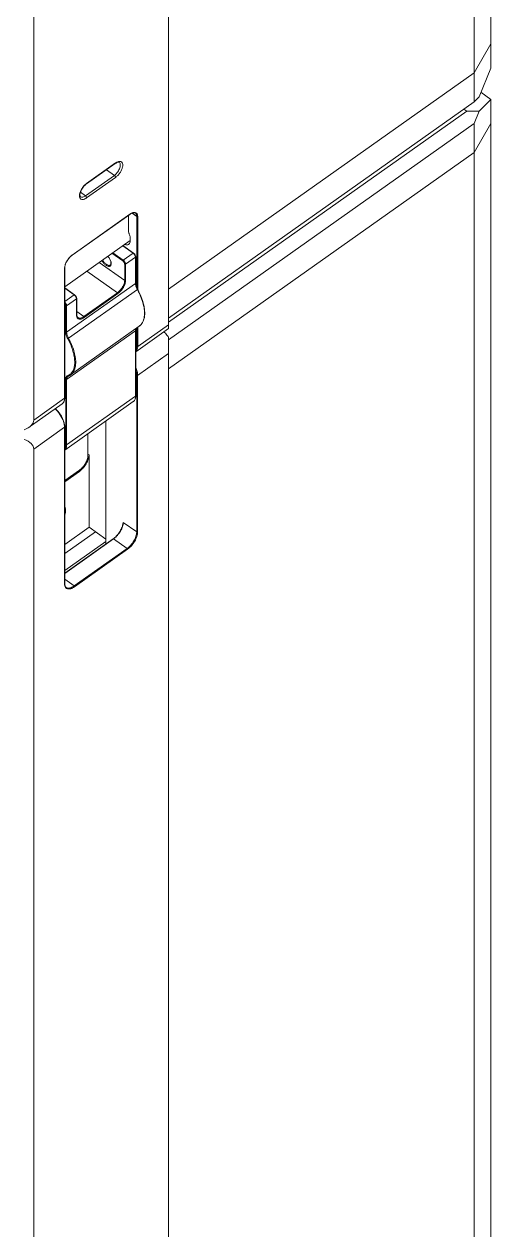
# Model space of a CAD drawing. Header units: millimetres. Extents: x 0 to 9253, y 0 to 2730.
# Drawn here: x 5575.4 to 5712.6, y 1367.4 to 1721.4 of the extents above; entities that cross this region are included whole.
import ezdxf

# ---------------------------------------------------------------- set-up
doc = ezdxf.new("R2010")
doc.units = ezdxf.units.MM
doc.layers.get('0').update_dxf_attribs({"lineweight": 13})

msp = doc.modelspace()

# ---------------------------------------------------------------- linework, layer by layer
at = {"color": 7, "linetype": 'Continuous'}
for p, q in [((5712.63, 2057.79), (5712.63, 1708.47)), ((5707.68, 2049.29), (5707.68, 1698.56)), ((5617.88, 1995.04), (5617.88, 1632)), ((5578.28, 1962.21), (5578.28, 1605.12)), ((5712.63, 1715.55), (5707.68, 1707.05)), ((5707.68, 1707.05), (5617.88, 1643.55)), ((5712.63, 1708.47), (5709.16, 1700.05)), ((5709.16, 1700.05), (5707.68, 1698.56)), ((5712.63, 1699.28), (5709.16, 1695.81)), ((5709.7, 1701.35), (5712.63, 1699.28)), ((5712.63, 1692.21), (5712.63, 1699.28)), ((5617.88, 1635.06), (5707.68, 1698.56)), ((5617.88, 1633.82), (5705.56, 1695.82)), ((5704.68, 1696.44), (5705.56, 1695.82)), ((5705.56, 1695.82), (5709.16, 1695.81)), ((5709.16, 1695.81), (5707.68, 1692.2)), ((5617.88, 1628.7), (5707.68, 1692.2)), ((5707.68, 1683.71), (5712.63, 1692.21)), ((5712.63, 1692.21), (5707.68, 1683.71)), ((5707.68, 1683.71), (5707.68, 1692.2)), ((5712.63, 1342.9), (5712.63, 1692.21)), ((5712.63, 1692.21), (5712.63, 1342.9)), ((5617.88, 1620.21), (5707.68, 1683.71)), ((5617.88, 1620.21), (5707.68, 1683.71)), ((5707.68, 1683.71), (5707.68, 1332.98)), ((5707.68, 1683.71), (5707.68, 1332.98)), ((5593.77, 1674.44), (5602.25, 1680.44)), ((5593.83, 1674.6), (5602.32, 1680.6)), ((5601.97, 1676.96), (5599.65, 1678.6)), ((5593.48, 1670.96), (5601.97, 1676.96)), ((5602.32, 1676.36), (5593.83, 1670.36)), ((5592, 1672.01), (5593.48, 1670.96)), ((5589.57, 1653.51), (5606.54, 1665.51)), ((5589.59, 1653.57), (5606.56, 1665.57)), ((5606.14, 1660.87), (5606.14, 1664.49)), ((5608.54, 1664.91), (5607.19, 1665.86)), ((5608.54, 1644.05), (5608.54, 1664.91)), ((5608.83, 1664.91), (5608.83, 1643.47)), ((5587.39, 1644.25), (5606.59, 1657.83)), ((5606.63, 1658.48), (5606.63, 1657.77)), ((5604.44, 1651.85), (5601.28, 1654.08)), ((5601.53, 1654.25), (5604.58, 1652.09)), ((5607.48, 1654.14), (5604.42, 1656.3)), ((5604.5, 1656.35), (5607.6, 1654.16)), ((5604.58, 1652.09), (5607.48, 1654.14)), ((5608.18, 1653.05), (5608.15, 1653.17)), ((5608.19, 1652.93), (5608.18, 1653.05)), ((5608.25, 1653.03), (5608.25, 1645.34)), ((5587.33, 1611.52), (5587.33, 1649.71)), ((5587.39, 1649.81), (5587.39, 1611.62)), ((5597.53, 1651.42), (5605.01, 1646.14)), ((5605.01, 1646.14), (5605.01, 1650.88)), ((5608.19, 1652.93), (5605.29, 1650.88)), ((5605.29, 1650.88), (5605.29, 1646.14)), ((5608.19, 1645.24), (5608.19, 1652.93)), ((5602.88, 1642.52), (5593.91, 1648.86)), ((5590.27, 1641.91), (5587.39, 1643.95)), ((5590.16, 1641.89), (5587.39, 1643.85)), ((5587.96, 1630.94), (5608.19, 1645.24)), ((5588.5, 1629.14), (5608.73, 1643.44)), ((5592.98, 1635.52), (5602.88, 1642.52)), ((5587.39, 1639.93), (5590.16, 1641.89)), ((5590.86, 1640.68), (5587.96, 1638.63)), ((5590.85, 1640.8), (5590.83, 1640.92)), ((5590.86, 1640.68), (5590.85, 1640.8)), ((5590.86, 1635.94), (5590.86, 1640.68)), ((5590.92, 1636.04), (5590.92, 1640.78)), ((5603.03, 1642.28), (5593.13, 1635.28)), ((5587.68, 1630.94), (5587.68, 1638.63)), ((5587.96, 1638.63), (5587.96, 1630.94)), ((5590.92, 1636.98), (5592.98, 1635.52)), ((5609.31, 1632.7), (5589.09, 1618.4)), ((5617.88, 1632), (5608.25, 1625.19)), ((5608.54, 1626.72), (5608.54, 1632.15)), ((5608.83, 1626.72), (5617.88, 1633.12)), ((5608.83, 1632.35), (5608.83, 1626.72)), ((5608.19, 1631.34), (5587.96, 1617.04)), ((5608.19, 1612.13), (5608.19, 1631.34)), ((5608.25, 1631.44), (5608.25, 1612.23)), ((5617.88, 1629.46), (5617.88, 1266.42)), ((5617.88, 1629.46), (5617.88, 1266.42)), ((5617.88, 1624.63), (5608.82, 1618.23)), ((5608.54, 1572.27), (5608.54, 1618.23)), ((5608.82, 1572.27), (5608.82, 1618.23)), ((5587.68, 1597.83), (5587.68, 1617.04)), ((5587.96, 1617.04), (5587.96, 1597.83)), ((5578.28, 1605.12), (5587.33, 1611.52)), ((5607.54, 1610.54), (5587.39, 1596.29)), ((5587.96, 1597.83), (5608.19, 1612.13)), ((5586.68, 1609.94), (5577.63, 1603.54)), ((5599.49, 1604.85), (5599.49, 1568.75)), ((5587.33, 1603.03), (5578.28, 1596.63)), ((5587.33, 1557.07), (5587.33, 1603.03)), ((5587.39, 1557.17), (5587.39, 1603.13)), ((5594.19, 1601.1), (5594.19, 1594.65)), ((5578.28, 1596.63), (5578.28, 1239.54)), ((5578.28, 1596.63), (5578.28, 1239.55)), ((5594.19, 1595.15), (5594.54, 1594.9)), ((5594.54, 1573.69), (5594.54, 1594.9)), ((5591.71, 1590.43), (5587.39, 1587.37)), ((5587.39, 1587.01), (5591.71, 1590.07)), ((5591.71, 1590.07), (5591.46, 1590.25)), ((5594.54, 1573.69), (5587.39, 1568.63)), ((5596.46, 1572.33), (5587.39, 1565.92)), ((5594.54, 1573.69), (5599.49, 1570.19)), ((5604.58, 1575.07), (5608.54, 1572.27)), ((5601.64, 1570.27), (5587.39, 1560.19)), ((5601.75, 1570.24), (5587.39, 1560.08)), ((5599.49, 1569.48), (5587.39, 1560.92)), ((5601.75, 1570.24), (5605.71, 1567.44)), ((5590.16, 1556.44), (5605.71, 1567.44)), ((5590.3, 1556.2), (5605.85, 1567.2)), ((5587.39, 1558.4), (5590.16, 1556.44))]:
    msp.add_line(p, q, dxfattribs=at)
for centre, radius, start, end in [((5606.68, 1653.01), 1.39, 51.5287, 54.6815), ((5606.59, 1652.9), 1.53, 49.1041, 51.528), ((5589.67, 1649.71), 2.34, 177.5332, 179.9788), ((5601.08, 1652.85), 2.75, 234.7268, 237.1111), ((5601.08, 1652.89), 2.5, 234.7268, 237.1111), ((5613.66, 1646.14), 5.62, 208.3335, 208.7004), ((5589.36, 1640.76), 1.39, 51.5287, 54.6815), ((5589.27, 1640.65), 1.53, 49.1041, 51.528), ((5591.8, 1635.63), 0.879, 216.2518, 219.8854), ((5607.61, 1635.11), 2.95, 305.2697, 312.1332), ((5607.56, 1635.16), 3.02, 312.1387, 316.4362), ((5607.5, 1635.21), 3.1, 316.4328, 319.191), ((5610.21, 1631.34), 2.02, 177.0616, 180.0123), ((5610.68, 1624.76), 8.58, 45.1241, 47.0873), ((5606.81, 1611.57), 1.26, 305.2726, 312.2107), ((5578.64, 1602.07), 8.7, 44.0928, 47.1254)]:
    msp.add_arc(centre, radius, start, end, dxfattribs=at)
for centre, start_param, end_param in [((5571.21, 1605.12), 5.35589, 6.283185), ((5571.21, 1596.63), 0, 0.927295)]:
    msp.add_ellipse(centre, major_axis=(7.07, 0), ratio=0.5, start_param=start_param, end_param=end_param, dxfattribs=at)
for points, knots in [([(5603.41, 1680.77), (5603.31, 1680.84), (5603.02, 1680.83), (5602.64, 1680.69), (5602.39, 1680.54), (5602.25, 1680.44)], [0, 0, 0, 0, 0.306916, 0.609388, 1, 1, 1, 1]), ([(5602.25, 1680.44), (5602.27, 1680.45), (5602.31, 1680.49), (5602.32, 1680.56), (5602.32, 1680.6)], [0, 0, 0, 0, 0.221722, 1, 1, 1, 1]), ([(5602.32, 1676.36), (5602.57, 1676.53), (5603.04, 1676.95), (5603.63, 1677.69), (5604.09, 1678.51), (5604.39, 1679.32), (5604.47, 1679.97), (5604.4, 1680.41), (5604.3, 1680.67), (5604.14, 1680.88), (5603.84, 1681.07), (5603.57, 1681.09), (5603.39, 1681.07)], [0, 0, 0, 0, 0.148763, 0.308556, 0.466822, 0.611449, 0.733156, 0.784455, 0.829994, 0.871551, 0.911886, 1, 1, 1, 1]), ([(5602.7, 1680.83), (5602.67, 1680.82), (5602.54, 1680.75), (5602.41, 1680.67), (5602.32, 1680.6)], [0, 0, 0, 0, 0.24144, 1, 1, 1, 1]), ([(5603.39, 1681.07), (5603.33, 1681.06), (5603.09, 1681.02), (5602.86, 1680.92), (5602.7, 1680.83)], [0, 0, 0, 0, 0.227054, 1, 1, 1, 1]), ([(5602.74, 1677.69), (5603.03, 1678.04), (5603.4, 1678.61), (5603.68, 1679.41), (5603.73, 1679.8), (5603.73, 1679.98)], [0, 0, 0, 0, 0.540837, 0.787063, 1, 1, 1, 1]), ([(5603.73, 1679.98), (5603.73, 1680.14), (5603.7, 1680.44), (5603.52, 1680.69), (5603.41, 1680.77)], [0, 0, 0, 0, 0.549302, 1, 1, 1, 1]), ([(5593.77, 1674.44), (5593.59, 1674.32), (5593.24, 1674.01), (5592.77, 1673.48), (5592.37, 1672.88), (5592.07, 1672.26), (5591.89, 1671.68), (5591.85, 1671.24), (5591.88, 1670.97), (5591.93, 1670.81), (5591.99, 1670.72), (5592.04, 1670.69)], [0, 0, 0, 0, 0.14926, 0.312368, 0.478348, 0.636636, 0.776597, 0.887642, 0.929496, 0.960794, 1, 1, 1, 1]), ([(5593.46, 1674.3), (5593.4, 1674.25), (5593.15, 1674.02), (5592.93, 1673.76), (5592.77, 1673.56)], [0, 0, 0, 0, 0.243118, 1, 1, 1, 1]), ([(5593.83, 1674.6), (5593.8, 1674.58), (5593.67, 1674.48), (5593.55, 1674.38), (5593.46, 1674.3)], [0, 0, 0, 0, 0.242558, 1, 1, 1, 1]), ([(5593.83, 1674.6), (5593.83, 1674.58), (5593.83, 1674.53), (5593.8, 1674.47), (5593.77, 1674.44)], [0, 0, 0, 0, 0.292535, 1, 1, 1, 1]), ([(5601.97, 1676.96), (5602.03, 1677.01), (5602.32, 1677.23), (5602.57, 1677.48), (5602.74, 1677.69)], [0, 0, 0, 0, 0.236629, 1, 1, 1, 1]), ([(5602.32, 1676.36), (5602.32, 1676.47), (5602.23, 1676.7), (5602.07, 1676.89), (5601.97, 1676.96)], [0, 0, 0, 0, 0.474671, 1, 1, 1, 1]), ([(5591.84, 1671.8), (5591.76, 1671.51), (5591.68, 1671.08), (5591.75, 1670.54), (5591.89, 1670.23), (5592.11, 1670), (5592.4, 1669.88), (5592.75, 1669.87), (5592.98, 1669.93), (5593.1, 1669.97)], [0, 0, 0, 0, 0.313013, 0.441168, 0.552412, 0.653754, 0.75589, 0.86914, 1, 1, 1, 1]), ([(5592.77, 1673.56), (5592.56, 1673.29), (5592.2, 1672.73), (5591.93, 1672.11), (5591.84, 1671.8)], [0, 0, 0, 0, 0.516685, 1, 1, 1, 1]), ([(5592.04, 1670.69), (5592.12, 1670.63), (5592.33, 1670.55), (5592.69, 1670.57), (5593.09, 1670.71), (5593.35, 1670.87), (5593.48, 1670.96)], [0, 0, 0, 0, 0.195685, 0.419998, 0.68823, 1, 1, 1, 1]), ([(5593.48, 1670.96), (5593.58, 1670.89), (5593.74, 1670.7), (5593.83, 1670.47), (5593.83, 1670.36)], [0, 0, 0, 0, 0.525329, 1, 1, 1, 1]), ([(5593.1, 1669.97), (5593.16, 1669.99), (5593.42, 1670.09), (5593.66, 1670.24), (5593.83, 1670.36)], [0, 0, 0, 0, 0.230593, 1, 1, 1, 1]), ([(5606.14, 1664.49), (5606.14, 1664.54), (5606.13, 1664.77), (5606.09, 1664.99), (5606.05, 1665.16)], [0, 0, 0, 0, 0.233893, 1, 1, 1, 1]), ([(5606.86, 1665.71), (5606.84, 1665.7), (5606.72, 1665.63), (5606.62, 1665.56), (5606.54, 1665.51)], [0, 0, 0, 0, 0.241421, 1, 1, 1, 1]), ([(5606.54, 1665.51), (5606.54, 1665.51), (5606.56, 1665.53), (5606.56, 1665.55), (5606.56, 1665.57)], [0, 0, 0, 0, 0.221722, 1, 1, 1, 1]), ([(5606.92, 1665.8), (5606.89, 1665.78), (5606.77, 1665.71), (5606.65, 1665.63), (5606.56, 1665.57)], [0, 0, 0, 0, 0.242417, 1, 1, 1, 1]), ([(5608.15, 1665.86), (5608.08, 1665.9), (5607.91, 1665.98), (5607.6, 1665.99), (5607.24, 1665.9), (5606.99, 1665.78), (5606.86, 1665.71)], [0, 0, 0, 0, 0.18402, 0.403585, 0.675132, 1, 1, 1, 1]), ([(5607.59, 1666.05), (5607.54, 1666.04), (5607.3, 1665.98), (5607.08, 1665.88), (5606.92, 1665.8)], [0, 0, 0, 0, 0.229867, 1, 1, 1, 1]), ([(5608.83, 1664.91), (5608.83, 1665.09), (5608.79, 1665.44), (5608.53, 1665.88), (5608.08, 1666.1), (5607.76, 1666.08), (5607.59, 1666.05)], [0, 0, 0, 0, 0.283787, 0.51903, 0.742668, 1, 1, 1, 1]), ([(5608.54, 1664.91), (5608.54, 1665.1), (5608.5, 1665.46), (5608.28, 1665.76), (5608.15, 1665.86)], [0, 0, 0, 0, 0.549675, 1, 1, 1, 1]), ([(5606.37, 1659.73), (5606.34, 1659.83), (5606.21, 1660.2), (5606.14, 1660.59), (5606.14, 1660.87)], [0, 0, 0, 0, 0.274049, 1, 1, 1, 1]), ([(5605.01, 1656.7), (5605.22, 1656.62), (5605.55, 1656.53), (5605.96, 1656.59), (5606.13, 1656.68), (5606.2, 1656.73)], [0, 0, 0, 0, 0.550537, 0.783193, 1, 1, 1, 1]), ([(5606.2, 1656.73), (5606.35, 1656.83), (5606.59, 1657.16), (5606.63, 1657.56), (5606.63, 1657.77)], [0, 0, 0, 0, 0.450426, 1, 1, 1, 1]), ([(5606.63, 1658.48), (5606.63, 1658.58), (5606.61, 1659), (5606.49, 1659.42), (5606.37, 1659.73)], [0, 0, 0, 0, 0.225319, 1, 1, 1, 1]), ([(5589.57, 1653.51), (5589.26, 1653.29), (5588.69, 1652.76), (5588, 1651.82), (5587.54, 1650.82), (5587.39, 1650.12), (5587.39, 1649.81)], [0, 0, 0, 0, 0.254192, 0.527093, 0.785792, 1, 1, 1, 1]), ([(5589.23, 1653.29), (5589.17, 1653.24), (5588.94, 1653.02), (5588.72, 1652.78), (5588.56, 1652.59)], [0, 0, 0, 0, 0.243052, 1, 1, 1, 1]), ([(5589.59, 1653.57), (5589.56, 1653.55), (5589.44, 1653.46), (5589.32, 1653.36), (5589.23, 1653.29)], [0, 0, 0, 0, 0.24329, 1, 1, 1, 1]), ([(5589.59, 1653.57), (5589.59, 1653.56), (5589.59, 1653.54), (5589.58, 1653.52), (5589.57, 1653.51)], [0, 0, 0, 0, 0.292535, 1, 1, 1, 1]), ([(5600.03, 1653.19), (5600.14, 1653.08), (5600.34, 1652.84), (5600.59, 1652.44), (5600.79, 1652.04), (5600.93, 1651.65), (5600.99, 1651.3), (5600.99, 1651.03), (5600.95, 1650.86), (5600.91, 1650.76), (5600.85, 1650.68), (5600.81, 1650.64), (5600.79, 1650.63)], [0, 0, 0, 0, 0.162745, 0.326409, 0.484147, 0.629431, 0.756397, 0.860267, 0.902882, 0.939574, 0.971346, 1, 1, 1, 1]), ([(5600.95, 1650.59), (5601.03, 1650.75), (5601.06, 1651.05), (5601.01, 1651.45), (5600.91, 1651.81), (5600.76, 1652.17), (5600.5, 1652.66), (5600.25, 1653), (5600.06, 1653.21)], [0, 0, 0, 0, 0.184564, 0.298422, 0.425253, 0.5625, 0.706753, 1, 1, 1, 1]), ([(5607.48, 1654.14), (5607.49, 1654.15), (5607.51, 1654.16), (5607.54, 1654.17), (5607.57, 1654.17), (5607.59, 1654.16), (5607.6, 1654.16)], [0, 0, 0, 0, 0.31177, 0.580002, 0.804315, 1, 1, 1, 1]), ([(5608.15, 1653.17), (5608.13, 1653.25), (5608.07, 1653.42), (5607.94, 1653.65), (5607.78, 1653.86), (5607.66, 1653.99), (5607.59, 1654.05)], [0, 0, 0, 0, 0.235921, 0.490549, 0.749978, 1, 1, 1, 1]), ([(5608.25, 1653.03), (5608.25, 1653.13), (5608.2, 1653.35), (5608.06, 1653.65), (5607.86, 1653.94), (5607.69, 1654.09), (5607.6, 1654.16)], [0, 0, 0, 0, 0.227808, 0.482521, 0.747686, 1, 1, 1, 1]), ([(5608.25, 1653.03), (5608.25, 1653.01), (5608.23, 1652.97), (5608.2, 1652.94), (5608.19, 1652.93)], [0, 0, 0, 0, 0.471076, 1, 1, 1, 1]), ([(5587.58, 1650.91), (5587.54, 1650.82), (5587.42, 1650.46), (5587.34, 1650.08), (5587.33, 1649.81)], [0, 0, 0, 0, 0.271007, 1, 1, 1, 1]), ([(5587.39, 1649.81), (5587.39, 1649.78), (5587.37, 1649.74), (5587.34, 1649.71), (5587.33, 1649.71)], [0, 0, 0, 0, 0.724037, 1, 1, 1, 1]), ([(5588.56, 1652.59), (5588.46, 1652.47), (5588.06, 1651.95), (5587.75, 1651.37), (5587.58, 1650.91)], [0, 0, 0, 0, 0.255588, 1, 1, 1, 1]), ([(5598.31, 1651.98), (5598.46, 1651.7), (5598.73, 1651.31), (5599.15, 1650.88), (5599.37, 1650.69), (5599.49, 1650.61)], [0, 0, 0, 0, 0.514576, 0.765262, 1, 1, 1, 1]), ([(5598.54, 1652.14), (5598.67, 1651.88), (5598.92, 1651.51), (5599.31, 1651.1), (5599.52, 1650.92), (5599.63, 1650.85)], [0, 0, 0, 0, 0.513966, 0.765058, 1, 1, 1, 1]), ([(5599.59, 1650.54), (5599.72, 1650.45), (5599.93, 1650.34), (5600.22, 1650.26), (5600.41, 1650.25), (5600.59, 1650.27), (5600.74, 1650.34), (5600.86, 1650.45), (5600.92, 1650.54), (5600.95, 1650.59)], [0, 0, 0, 0, 0.315956, 0.452334, 0.574748, 0.685729, 0.789611, 0.8923, 1, 1, 1, 1]), ([(5599.72, 1650.79), (5599.82, 1650.72), (5600.01, 1650.62), (5600.3, 1650.53), (5600.53, 1650.52), (5600.69, 1650.57), (5600.76, 1650.61), (5600.79, 1650.63)], [0, 0, 0, 0, 0.308741, 0.574428, 0.799581, 0.901573, 1, 1, 1, 1]), ([(5604.44, 1651.85), (5604.44, 1651.87), (5604.45, 1651.91), (5604.49, 1652), (5604.54, 1652.06), (5604.58, 1652.09)], [0, 0, 0, 0, 0.218266, 0.476673, 1, 1, 1, 1]), ([(5604.44, 1651.85), (5604.52, 1651.79), (5604.67, 1651.65), (5604.85, 1651.41), (5604.97, 1651.15), (5605.01, 1650.96), (5605.01, 1650.88)], [0, 0, 0, 0, 0.253701, 0.524646, 0.782308, 1, 1, 1, 1]), ([(5604.58, 1652.09), (5604.68, 1652.02), (5604.87, 1651.84), (5605.09, 1651.54), (5605.22, 1651.26), (5605.28, 1651.03), (5605.29, 1650.93), (5605.29, 1650.88)], [0, 0, 0, 0, 0.253534, 0.524315, 0.78182, 0.897195, 1, 1, 1, 1]), ([(5602.88, 1642.52), (5603.03, 1642.62), (5603.31, 1642.85), (5603.71, 1643.25), (5604.07, 1643.7), (5604.39, 1644.19), (5604.65, 1644.69), (5604.85, 1645.2), (5604.97, 1645.68), (5605.01, 1645.99), (5605.01, 1646.14)], [0, 0, 0, 0, 0.122837, 0.253629, 0.388777, 0.524463, 0.656785, 0.782079, 0.897247, 1, 1, 1, 1]), ([(5603.03, 1642.28), (5603.18, 1642.39), (5603.48, 1642.63), (5603.9, 1643.06), (5604.29, 1643.54), (5604.63, 1644.06), (5604.91, 1644.6), (5605.12, 1645.13), (5605.25, 1645.65), (5605.29, 1645.98), (5605.29, 1646.14)], [0, 0, 0, 0, 0.122834, 0.253625, 0.388772, 0.524457, 0.656778, 0.782073, 0.897244, 1, 1, 1, 1]), ([(5603.03, 1642.28), (5603.03, 1642.3), (5603.02, 1642.34), (5602.98, 1642.43), (5602.93, 1642.49), (5602.88, 1642.52)], [0, 0, 0, 0, 0.218267, 0.476674, 1, 1, 1, 1]), ([(5608.19, 1645.24), (5608.2, 1645.25), (5608.23, 1645.28), (5608.25, 1645.32), (5608.25, 1645.34)], [0, 0, 0, 0, 0.528924, 1, 1, 1, 1]), ([(5608.71, 1643.48), (5608.55, 1643.77), (5608.36, 1644.22), (5608.21, 1644.82), (5608.19, 1645.1), (5608.19, 1645.24)], [0, 0, 0, 0, 0.540191, 0.782291, 1, 1, 1, 1]), ([(5608.25, 1645.34), (5608.25, 1645.2), (5608.27, 1644.91), (5608.38, 1644.46), (5608.56, 1643.99), (5608.71, 1643.68), (5608.8, 1643.52)], [0, 0, 0, 0, 0.212898, 0.454268, 0.718792, 1, 1, 1, 1]), ([(5608.73, 1643.44), (5608.75, 1643.46), (5608.77, 1643.48), (5608.8, 1643.5), (5608.8, 1643.52), (5608.8, 1643.52)], [0, 0, 0, 0, 0.685346, 0.887959, 1, 1, 1, 1]), ([(5609.37, 1642.17), (5609.32, 1642.28), (5609.12, 1642.71), (5608.9, 1643.13), (5608.73, 1643.44)], [0, 0, 0, 0, 0.24746, 1, 1, 1, 1]), ([(5609.46, 1642.21), (5609.41, 1642.32), (5609.2, 1642.76), (5608.97, 1643.2), (5608.8, 1643.52)], [0, 0, 0, 0, 0.247435, 1, 1, 1, 1]), ([(5587.39, 1639.73), (5587.47, 1639.66), (5587.63, 1639.49), (5587.81, 1639.21), (5587.93, 1638.92), (5587.96, 1638.72), (5587.96, 1638.63)], [0, 0, 0, 0, 0.264098, 0.533841, 0.785661, 1, 1, 1, 1]), ([(5587.39, 1639.33), (5587.48, 1639.22), (5587.58, 1639.05), (5587.66, 1638.8), (5587.68, 1638.69), (5587.68, 1638.63)], [0, 0, 0, 0, 0.541502, 0.786901, 1, 1, 1, 1]), ([(5590.16, 1641.89), (5590.17, 1641.9), (5590.19, 1641.91), (5590.22, 1641.92), (5590.25, 1641.92), (5590.27, 1641.91), (5590.27, 1641.91)], [0, 0, 0, 0, 0.31177, 0.580002, 0.804315, 1, 1, 1, 1]), ([(5590.27, 1641.91), (5590.36, 1641.84), (5590.54, 1641.69), (5590.74, 1641.4), (5590.88, 1641.1), (5590.92, 1640.88), (5590.92, 1640.78)], [0, 0, 0, 0, 0.252325, 0.517493, 0.772203, 1, 1, 1, 1]), ([(5590.83, 1640.92), (5590.81, 1641), (5590.75, 1641.17), (5590.62, 1641.4), (5590.46, 1641.61), (5590.33, 1641.74), (5590.27, 1641.8)], [0, 0, 0, 0, 0.235921, 0.490549, 0.749978, 1, 1, 1, 1]), ([(5590.92, 1640.78), (5590.92, 1640.76), (5590.91, 1640.72), (5590.88, 1640.69), (5590.86, 1640.68)], [0, 0, 0, 0, 0.471076, 1, 1, 1, 1]), ([(5609.31, 1632.7), (5609.44, 1632.79), (5609.68, 1632.99), (5610.12, 1633.47), (5610.54, 1634.22), (5610.83, 1635.27), (5610.93, 1636.48), (5610.84, 1637.8), (5610.56, 1639.23), (5610.1, 1640.72), (5609.69, 1641.71), (5609.46, 1642.21)], [0, 0, 0, 0, 0.045794, 0.092199, 0.189113, 0.295027, 0.412452, 0.542383, 0.684552, 0.837718, 1, 1, 1, 1]), ([(5610.84, 1636.41), (5610.84, 1636.85), (5610.77, 1637.78), (5610.48, 1639.19), (5610.01, 1640.68), (5609.6, 1641.67), (5609.37, 1642.17)], [0, 0, 0, 0, 0.220583, 0.462541, 0.723492, 1, 1, 1, 1]), ([(5590.86, 1635.94), (5590.88, 1635.95), (5590.91, 1635.98), (5590.92, 1636.02), (5590.92, 1636.04)], [0, 0, 0, 0, 0.528924, 1, 1, 1, 1]), ([(5590.86, 1635.94), (5590.86, 1635.86), (5590.87, 1635.7), (5590.92, 1635.42), (5591.01, 1635.22), (5591.09, 1635.11)], [0, 0, 0, 0, 0.281669, 0.541105, 1, 1, 1, 1]), ([(5590.92, 1636.04), (5590.92, 1635.94), (5590.93, 1635.76), (5591, 1635.51), (5591.1, 1635.32), (5591.2, 1635.23), (5591.25, 1635.19)], [0, 0, 0, 0, 0.310206, 0.574654, 0.799987, 1, 1, 1, 1]), ([(5591.25, 1635.19), (5591.3, 1635.16), (5591.41, 1635.1), (5591.6, 1635.05), (5591.8, 1635.04), (5592.1, 1635.07), (5592.52, 1635.22), (5592.83, 1635.41), (5592.98, 1635.52)], [0, 0, 0, 0, 0.096353, 0.196653, 0.304221, 0.421374, 0.688435, 1, 1, 1, 1]), ([(5592.98, 1635.52), (5593.03, 1635.49), (5593.08, 1635.43), (5593.12, 1635.34), (5593.13, 1635.3), (5593.13, 1635.28)], [0, 0, 0, 0, 0.523326, 0.781733, 1, 1, 1, 1]), ([(5609.85, 1633.19), (5610.02, 1633.38), (5610.31, 1633.82), (5610.62, 1634.58), (5610.8, 1635.47), (5610.84, 1636.09), (5610.84, 1636.41)], [0, 0, 0, 0, 0.220192, 0.457152, 0.716155, 1, 1, 1, 1]), ([(5591.12, 1635.07), (5591.17, 1635.01), (5591.28, 1634.91), (5591.48, 1634.81), (5591.71, 1634.76), (5591.97, 1634.77), (5592.24, 1634.82), (5592.64, 1634.97), (5592.94, 1635.14), (5593.13, 1635.28)], [0, 0, 0, 0, 0.099154, 0.198469, 0.303127, 0.417252, 0.543398, 0.682767, 1, 1, 1, 1]), ([(5608.19, 1631.45), (5608.19, 1631.5), (5608.21, 1631.69), (5608.26, 1631.87), (5608.33, 1632)], [0, 0, 0, 0, 0.272898, 1, 1, 1, 1]), ([(5608.25, 1631.44), (5608.25, 1631.55), (5608.26, 1631.75), (5608.32, 1631.94), (5608.36, 1632.02)], [0, 0, 0, 0, 0.545049, 1, 1, 1, 1]), ([(5587.68, 1630.94), (5587.68, 1630.79), (5587.71, 1630.48), (5587.82, 1630.01), (5588.01, 1629.52), (5588.17, 1629.19), (5588.26, 1629.02)], [0, 0, 0, 0, 0.217279, 0.459237, 0.721976, 1, 1, 1, 1]), ([(5587.96, 1630.94), (5587.96, 1630.8), (5587.99, 1630.51), (5588.1, 1630.07), (5588.27, 1629.6), (5588.42, 1629.3), (5588.5, 1629.14)], [0, 0, 0, 0, 0.217279, 0.459237, 0.721976, 1, 1, 1, 1]), ([(5588.5, 1629.14), (5588.46, 1629.11), (5588.4, 1629.08), (5588.31, 1629.04), (5588.27, 1629.03), (5588.26, 1629.02)], [0, 0, 0, 0, 0.550067, 0.80653, 1, 1, 1, 1]), ([(5588.26, 1629.02), (5588.55, 1628.49), (5589.08, 1627.42), (5589.7, 1625.8), (5590.13, 1624.24), (5590.34, 1622.77), (5590.34, 1621.62), (5590.22, 1620.79), (5590.04, 1620.07), (5589.74, 1619.42), (5589.33, 1618.88), (5589.09, 1618.66), (5588.97, 1618.56)], [0, 0, 0, 0, 0.16321, 0.318657, 0.463634, 0.59606, 0.714771, 0.76903, 0.820058, 0.913586, 0.957353, 1, 1, 1, 1]), ([(5588.5, 1629.14), (5588.83, 1628.54), (5589.42, 1627.34), (5590.09, 1625.52), (5590.51, 1623.79), (5590.62, 1622.65), (5590.62, 1622.11)], [0, 0, 0, 0, 0.278031, 0.540762, 0.782715, 1, 1, 1, 1]), ([(5608.25, 1631.44), (5608.25, 1631.42), (5608.23, 1631.38), (5608.2, 1631.35), (5608.19, 1631.34)], [0, 0, 0, 0, 0.471076, 1, 1, 1, 1]), ([(5617.88, 1629.46), (5617.79, 1629.59), (5617.44, 1630.07), (5617.05, 1630.52), (5616.73, 1630.84)], [0, 0, 0, 0, 0.253107, 1, 1, 1, 1]), ([(5608.83, 1626.72), (5608.83, 1626.42), (5608.76, 1625.85), (5608.45, 1625.36), (5608.25, 1625.2)], [0, 0, 0, 0, 0.548148, 1, 1, 1, 1]), ([(5608.5, 1626.21), (5608.49, 1626.15), (5608.44, 1625.93), (5608.35, 1625.7), (5608.26, 1625.56)], [0, 0, 0, 0, 0.267773, 1, 1, 1, 1]), ([(5608.54, 1626.72), (5608.54, 1626.68), (5608.54, 1626.51), (5608.52, 1626.34), (5608.5, 1626.21)], [0, 0, 0, 0, 0.260727, 1, 1, 1, 1]), ([(5590.62, 1622.11), (5590.62, 1621.71), (5590.56, 1620.95), (5590.28, 1619.89), (5589.87, 1619.15), (5589.45, 1618.68), (5589.21, 1618.48), (5589.09, 1618.4)], [0, 0, 0, 0, 0.289672, 0.547951, 0.780891, 0.89138, 1, 1, 1, 1]), ([(5588.26, 1618.14), (5588.17, 1618.11), (5588, 1618), (5587.81, 1617.74), (5587.7, 1617.41), (5587.68, 1617.17), (5587.68, 1617.04)], [0, 0, 0, 0, 0.221497, 0.451077, 0.707048, 1, 1, 1, 1]), ([(5588.35, 1617.99), (5588.29, 1617.95), (5588.17, 1617.83), (5588.05, 1617.61), (5587.98, 1617.34), (5587.96, 1617.14), (5587.96, 1617.04)], [0, 0, 0, 0, 0.218662, 0.451708, 0.710185, 1, 1, 1, 1]), ([(5588.97, 1618.56), (5588.92, 1618.52), (5588.69, 1618.35), (5588.45, 1618.22), (5588.26, 1618.14)], [0, 0, 0, 0, 0.249221, 1, 1, 1, 1]), ([(5588.47, 1618.06), (5588.46, 1618.05), (5588.42, 1618.04), (5588.33, 1618.06), (5588.28, 1618.11), (5588.26, 1618.14)], [0, 0, 0, 0, 0.236335, 0.480868, 1, 1, 1, 1]), ([(5588.35, 1617.99), (5588.36, 1618), (5588.4, 1618.02), (5588.44, 1618.04), (5588.47, 1618.06)], [0, 0, 0, 0, 0.247277, 1, 1, 1, 1]), ([(5588.47, 1618.06), (5588.53, 1618.08), (5588.74, 1618.18), (5588.95, 1618.29), (5589.09, 1618.4)], [0, 0, 0, 0, 0.251926, 1, 1, 1, 1]), ([(5608.25, 1620.56), (5608.43, 1620.17), (5608.7, 1619.41), (5608.82, 1618.61), (5608.82, 1618.23)], [0, 0, 0, 0, 0.536744, 1, 1, 1, 1]), ([(5608.26, 1619.8), (5608.3, 1619.66), (5608.45, 1619.15), (5608.54, 1618.62), (5608.54, 1618.23)], [0, 0, 0, 0, 0.272038, 1, 1, 1, 1]), ([(5586.68, 1609.94), (5586.8, 1610.02), (5587.01, 1610.23), (5587.32, 1610.79), (5587.39, 1611.29), (5587.39, 1611.62)], [0, 0, 0, 0, 0.227717, 0.465005, 1, 1, 1, 1]), ([(5586.94, 1610.19), (5586.96, 1610.21), (5587.05, 1610.33), (5587.11, 1610.45), (5587.16, 1610.55)], [0, 0, 0, 0, 0.242289, 1, 1, 1, 1]), ([(5587.16, 1610.55), (5587.19, 1610.62), (5587.29, 1610.94), (5587.33, 1611.27), (5587.33, 1611.52)], [0, 0, 0, 0, 0.229621, 1, 1, 1, 1]), ([(5587.33, 1611.52), (5587.34, 1611.53), (5587.37, 1611.55), (5587.39, 1611.59), (5587.39, 1611.62)], [0, 0, 0, 0, 0.275963, 1, 1, 1, 1]), ([(5607.54, 1610.54), (5607.66, 1610.63), (5607.87, 1610.83), (5608.09, 1611.24), (5608.22, 1611.71), (5608.25, 1612.05), (5608.25, 1612.23)], [0, 0, 0, 0, 0.227141, 0.463828, 0.719666, 1, 1, 1, 1]), ([(5607.66, 1610.64), (5607.75, 1610.72), (5607.9, 1610.91), (5608.07, 1611.26), (5608.17, 1611.68), (5608.19, 1611.97), (5608.19, 1612.13)], [0, 0, 0, 0, 0.218835, 0.453817, 0.712875, 1, 1, 1, 1]), ([(5608.19, 1612.13), (5608.2, 1612.14), (5608.23, 1612.17), (5608.25, 1612.21), (5608.25, 1612.23)], [0, 0, 0, 0, 0.528924, 1, 1, 1, 1]), ([(5584.63, 1608.5), (5585.03, 1608.13), (5585.77, 1607.31), (5586.64, 1605.94), (5587.22, 1604.54), (5587.39, 1603.58), (5587.39, 1603.13)], [0, 0, 0, 0, 0.264338, 0.532769, 0.783642, 1, 1, 1, 1]), ([(5587.16, 1604.25), (5586.97, 1604.96), (5586.34, 1606.35), (5585.43, 1607.57), (5584.89, 1608.12)], [0, 0, 0, 0, 0.4849, 1, 1, 1, 1]), ([(5587.28, 1603.62), (5587.28, 1603.67), (5587.24, 1603.88), (5587.2, 1604.09), (5587.16, 1604.25)], [0, 0, 0, 0, 0.241837, 1, 1, 1, 1]), ([(5587.33, 1603.03), (5587.33, 1603.08), (5587.32, 1603.28), (5587.31, 1603.47), (5587.28, 1603.62)], [0, 0, 0, 0, 0.239802, 1, 1, 1, 1]), ([(5587.39, 1603.13), (5587.39, 1603.11), (5587.37, 1603.07), (5587.34, 1603.04), (5587.33, 1603.03)], [0, 0, 0, 0, 0.724037, 1, 1, 1, 1]), ([(5587.68, 1597.83), (5587.68, 1597.71), (5587.67, 1597.49), (5587.6, 1597.09), (5587.49, 1596.81), (5587.39, 1596.66)], [0, 0, 0, 0, 0.279599, 0.538583, 1, 1, 1, 1]), ([(5587.96, 1597.83), (5587.96, 1597.67), (5587.94, 1597.36), (5587.84, 1596.93), (5587.66, 1596.57), (5587.48, 1596.38), (5587.39, 1596.3)], [0, 0, 0, 0, 0.288276, 0.547179, 0.781389, 1, 1, 1, 1]), ([(5591.71, 1590.07), (5591.9, 1590.21), (5592.28, 1590.52), (5592.81, 1591.05), (5593.29, 1591.65), (5593.72, 1592.3), (5594.07, 1592.98), (5594.33, 1593.64), (5594.5, 1594.28), (5594.54, 1594.7), (5594.54, 1594.9)], [0, 0, 0, 0, 0.122839, 0.253633, 0.388779, 0.524463, 0.656782, 0.782076, 0.897245, 1, 1, 1, 1]), ([(5594.19, 1594.65), (5594.19, 1594.48), (5594.15, 1594.11), (5594.01, 1593.55), (5593.78, 1592.97), (5593.47, 1592.38), (5593.1, 1591.81), (5592.67, 1591.28), (5592.21, 1590.82), (5591.88, 1590.55), (5591.71, 1590.43)], [0, 0, 0, 0, 0.102765, 0.217914, 0.343217, 0.475537, 0.611221, 0.746379, 0.877149, 1, 1, 1, 1]), ([(5587.65, 1578.71), (5587.65, 1578.82), (5587.63, 1579.23), (5587.53, 1579.63), (5587.39, 1579.89)], [0, 0, 0, 0, 0.277393, 1, 1, 1, 1]), ([(5587.39, 1577.17), (5587.47, 1577.44), (5587.6, 1577.94), (5587.65, 1578.47), (5587.65, 1578.71)], [0, 0, 0, 0, 0.527431, 1, 1, 1, 1]), ([(5604.47, 1574.6), (5604.4, 1574.2), (5604.14, 1573.37), (5603.5, 1572.2), (5602.66, 1571.12), (5601.99, 1570.52), (5601.64, 1570.27)], [0, 0, 0, 0, 0.230617, 0.489922, 0.754465, 1, 1, 1, 1]), ([(5604.27, 1573.57), (5604.1, 1573.1), (5603.62, 1572.18), (5602.99, 1571.37), (5602.63, 1571)], [0, 0, 0, 0, 0.49323, 1, 1, 1, 1]), ([(5604.58, 1575.07), (5604.58, 1574.96), (5604.55, 1574.44), (5604.41, 1573.94), (5604.27, 1573.57)], [0, 0, 0, 0, 0.225119, 1, 1, 1, 1]), ([(5604.58, 1575.07), (5604.57, 1575.03), (5604.53, 1574.88), (5604.49, 1574.72), (5604.47, 1574.6)], [0, 0, 0, 0, 0.246218, 1, 1, 1, 1]), ([(5605.71, 1567.44), (5606.11, 1567.72), (5606.85, 1568.42), (5607.74, 1569.64), (5608.35, 1570.94), (5608.54, 1571.85), (5608.54, 1572.27)], [0, 0, 0, 0, 0.253695, 0.524646, 0.782314, 1, 1, 1, 1]), ([(5605.85, 1567.2), (5606.27, 1567.5), (5607.05, 1568.22), (5607.98, 1569.51), (5608.63, 1570.88), (5608.82, 1571.83), (5608.82, 1572.27)], [0, 0, 0, 0, 0.253701, 0.524646, 0.782308, 1, 1, 1, 1]), ([(5601.75, 1570.24), (5601.74, 1570.25), (5601.71, 1570.27), (5601.66, 1570.28), (5601.64, 1570.27)], [0, 0, 0, 0, 0.319577, 1, 1, 1, 1]), ([(5602.63, 1571), (5602.56, 1570.93), (5602.28, 1570.66), (5601.99, 1570.41), (5601.75, 1570.24)], [0, 0, 0, 0, 0.260186, 1, 1, 1, 1]), ([(5605.85, 1567.2), (5605.85, 1567.25), (5605.82, 1567.34), (5605.75, 1567.41), (5605.71, 1567.44)], [0, 0, 0, 0, 0.474671, 1, 1, 1, 1]), ([(5587.33, 1557.07), (5587.34, 1557.08), (5587.37, 1557.1), (5587.39, 1557.14), (5587.39, 1557.17)], [0, 0, 0, 0, 0.275963, 1, 1, 1, 1]), ([(5587.33, 1557.07), (5587.33, 1556.96), (5587.35, 1556.57), (5587.48, 1556.17), (5587.65, 1555.95)], [0, 0, 0, 0, 0.28432, 1, 1, 1, 1]), ([(5587.85, 1556.01), (5587.77, 1556.06), (5587.64, 1556.19), (5587.49, 1556.46), (5587.4, 1556.79), (5587.39, 1557.04), (5587.39, 1557.17)], [0, 0, 0, 0, 0.205198, 0.432748, 0.69551, 1, 1, 1, 1]), ([(5587.65, 1555.95), (5587.72, 1555.86), (5587.89, 1555.71), (5588.09, 1555.62), (5588.2, 1555.59)], [0, 0, 0, 0, 0.498386, 1, 1, 1, 1]), ([(5587.85, 1556.01), (5587.98, 1555.91), (5588.32, 1555.78), (5588.9, 1555.82), (5589.53, 1556.04), (5589.95, 1556.29), (5590.16, 1556.44)], [0, 0, 0, 0, 0.195807, 0.420075, 0.687922, 1, 1, 1, 1]), ([(5588.2, 1555.59), (5588.51, 1555.5), (5589.06, 1555.56), (5589.75, 1555.85), (5590.11, 1556.07), (5590.3, 1556.2)], [0, 0, 0, 0, 0.429731, 0.697915, 1, 1, 1, 1]), ([(5590.16, 1556.44), (5590.2, 1556.41), (5590.26, 1556.34), (5590.3, 1556.25), (5590.3, 1556.2)], [0, 0, 0, 0, 0.525329, 1, 1, 1, 1])]:
    msp.add_open_spline(points, degree=3, knots=knots, dxfattribs=at)
for points in [[(5608.83, 1664.91), (5608.75, 1664.85), (5608.62, 1664.85), (5608.54, 1664.91)], [(5605.29, 1650.88), (5605.25, 1650.85), (5605.15, 1650.83), (5605.05, 1650.85), (5605.01, 1650.88)], [(5605.01, 1646.14), (5605.05, 1646.11), (5605.15, 1646.08), (5605.25, 1646.11), (5605.29, 1646.14)], [(5587.96, 1638.63), (5587.92, 1638.6), (5587.82, 1638.58), (5587.72, 1638.6), (5587.68, 1638.63)], [(5587.68, 1630.94), (5587.72, 1630.91), (5587.82, 1630.88), (5587.92, 1630.91), (5587.96, 1630.94)], [(5608.54, 1626.72), (5608.62, 1626.67), (5608.75, 1626.67), (5608.83, 1626.72)], [(5608.82, 1618.23), (5608.75, 1618.18), (5608.62, 1618.18), (5608.54, 1618.23)], [(5587.96, 1617.04), (5587.92, 1617.01), (5587.82, 1616.99), (5587.72, 1617.01), (5587.68, 1617.04)], [(5586.68, 1609.94), (5586.78, 1610.01), (5586.87, 1610.09), (5586.94, 1610.19)], [(5587.68, 1597.83), (5587.72, 1597.8), (5587.82, 1597.77), (5587.92, 1597.8), (5587.96, 1597.83)], [(5608.54, 1572.27), (5608.62, 1572.22), (5608.75, 1572.22), (5608.82, 1572.27)]]:
    msp.add_open_spline(points, degree=3, dxfattribs=at)

doc.saveas('drawing.dxf')
